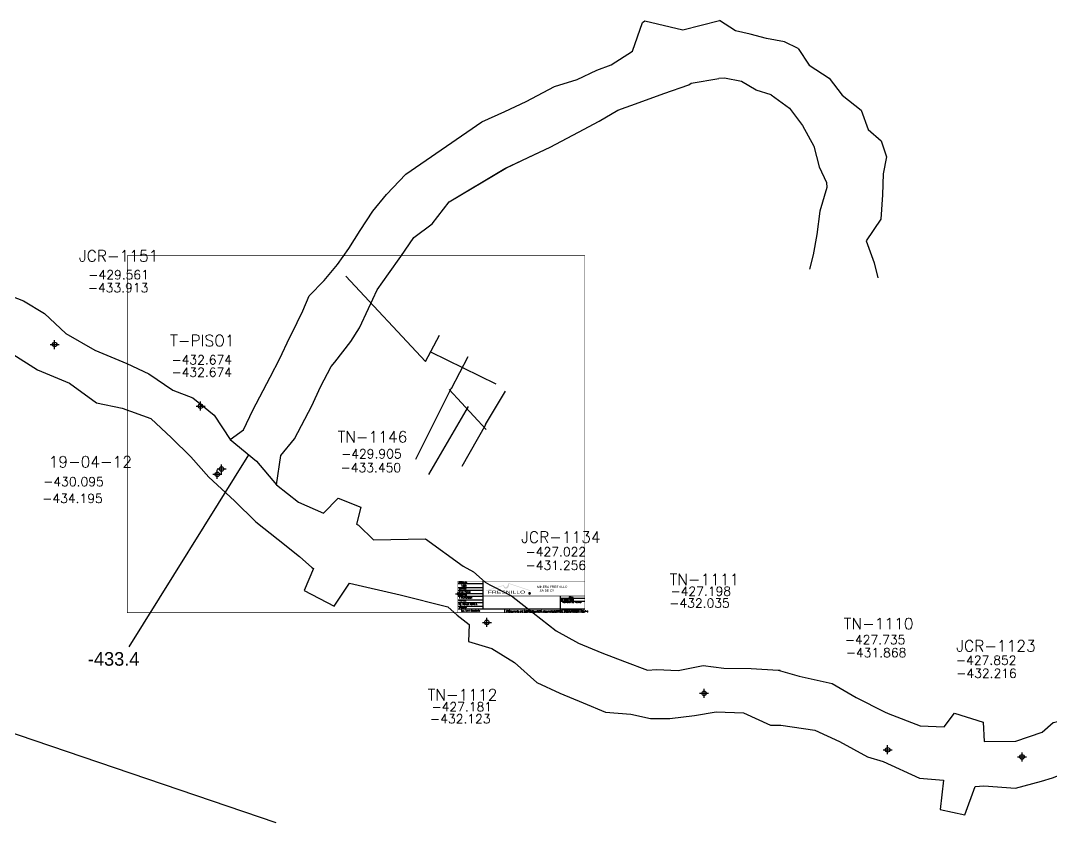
# Model space of a CAD drawing. Extents: x 3 to 13121, y 0 to 10397.
# Drawn here: x 10886.9 to 11000.9, y 9722.1 to 9810.8 of the extents above; entities that cross this region are included whole.
import ezdxf
from ezdxf.enums import TextEntityAlignment as Align

# ---------------------------------------------------------------- set-up
doc = ezdxf.new("R2010")
doc.units = 0
doc.header["$MEASUREMENT"] = 0
doc.header["$PDMODE"] = 34
doc.header["$PDSIZE"] = 0.5
for name, color, linetype in [('F-485-7495-EW-SCR', 4, 'Continuous'), ('F-485-7495-WE-FIC', 138, 'Continuous'), ('Layer 1', 7, 'Continuous'), ('MARGEN', 7, 'Continuous'), ('MTEXT', 7, 'Continuous'), ('PE', 1, 'Continuous'), ('R-460-7587-N-SCR', 172, 'Continuous'), ('TXT_M', 7, 'Continuous')]:
    doc.layers.add(name, color=color, linetype=linetype)
doc.styles.add('CBF', font='')
doc.styles.add('ROMAND', font='romand', dxfattribs={"width": 0.7})
doc.styles.add('ROMANS', font='romans.shx', dxfattribs={"width": 1.65})
doc.styles.get('CBF').set_extended_font_data('Institucional')

# ---------------------------------------------------------------- blocks, each defined once
blk = doc.blocks.new('F2')
blk.add_point((0, 0))
at = {"style": 'ROMAND'}
for tag, height, p in [('NOMBRE', 1.25, (0.2, 6.62)), ('CIELO', 1, (0.14, 4.62)), ('PISO', 1, (0.14, 3.25))]:
    blk.add_attdef(tag, text='', height=height, dxfattribs=at).set_placement(p, align=Align.CENTER)
at = {"style": 'ROMANS', "flags": 1}
for tag, p in [('MINA', (-0.07, -3.26)), ('LOCALIZACION', (-0.07, -4.93)), ('ESTRUCTURA', (-0.07, -6.62)), ('NIVEL', (-0.07, -8.29)), ('OBRA', (-0.07, -10.12)), ('FECHA', (-0.07, -11.79)), ('ATRAS', (-0.07, -13.48)), ('TOPOGRAFO', (2.67, -15.3))]:
    blk.add_attdef(tag, text='', height=1.25, dxfattribs=at).set_placement(p, align=Align.CENTER)
blk = doc.blocks.new('mar1a')
at = {"layer": 'PE', "linetype": 'Continuous', "lineweight": 0}
h = blk.add_hatch(color=1, dxfattribs=at)
edge = h.paths.add_edge_path()
edge.add_spline(control_points=[(0.7947, 0.0605), (0.7947, 0.0605), (0.8305, 0.0744), (0.8305, 0.0744), (0.8305, 0.0744), (0.8312, 0.0747), (0.8317, 0.0745), (0.8319, 0.0736), (0.8319, 0.0736), (0.8324, 0.0724), (0.8329, 0.0713), (0.8334, 0.0701), (0.8334, 0.0701), (0.8347, 0.0677), (0.8372, 0.0686), (0.8385, 0.0716), (0.8385, 0.0716), (0.8388, 0.0722), (0.8394, 0.0725), (0.8401, 0.0725), (0.8401, 0.0725), (0.8393, 0.0726), (0.8389, 0.0732), (0.8396, 0.0744), (0.8396, 0.0744), (0.8412, 0.0761), (0.8404, 0.0779), (0.8413, 0.0797), (0.8413, 0.0797), (0.8413, 0.0797), (0.8413, 0.0797), (0.8413, 0.0797), (0.8413, 0.0797), (0.8414, 0.0801), (0.8418, 0.0803), (0.8422, 0.0801), (0.8422, 0.0801), (0.8422, 0.0801), (0.8865, 0.0606), (0.8865, 0.0606), (0.8865, 0.0606), (0.8869, 0.0604), (0.8871, 0.06), (0.8869, 0.0597), (0.8869, 0.0597), (0.8869, 0.0597), (0.8869, 0.0597), (0.8869, 0.0597), (0.8869, 0.0597), (0.8868, 0.0593), (0.8863, 0.0592), (0.886, 0.0593), (0.886, 0.0593), (0.886, 0.0593), (0.8426, 0.0784), (0.8426, 0.0784), (0.8426, 0.0784), (0.8426, 0.0784), (0.8424, 0.0785), (0.8424, 0.0785), (0.8424, 0.0785), (0.842, 0.0768), (0.8435, 0.0754), (0.8423, 0.0735), (0.8423, 0.0735), (0.842, 0.0729), (0.8411, 0.0725), (0.8403, 0.0725), (0.8403, 0.0725), (0.8414, 0.0723), (0.8424, 0.0714), (0.8418, 0.0701), (0.8418, 0.0701), (0.8392, 0.0643), (0.8332, 0.0637), (0.832, 0.0686), (0.832, 0.0686), (0.8316, 0.0699), (0.831, 0.0715), (0.8305, 0.0729), (0.8305, 0.0729), (0.8305, 0.0729), (0.7953, 0.0592), (0.7953, 0.0592), (0.7953, 0.0592), (0.7949, 0.0591), (0.7945, 0.0592), (0.7943, 0.0596), (0.7943, 0.0596), (0.7943, 0.0596), (0.7943, 0.0596), (0.7943, 0.0596), (0.7943, 0.0596), (0.7942, 0.06), (0.7944, 0.0604), (0.7947, 0.0605)], knot_values=[0, 0, 0, 0, 0.041667, 0.041667, 0.041667, 0.041667, 0.083333, 0.083333, 0.083333, 0.083333, 0.125, 0.125, 0.125, 0.125, 0.166667, 0.166667, 0.166667, 0.166667, 0.208333, 0.208333, 0.208333, 0.208333, 0.25, 0.25, 0.25, 0.25, 0.291667, 0.291667, 0.291667, 0.291667, 0.333333, 0.333333, 0.333333, 0.333333, 0.375, 0.375, 0.375, 0.375, 0.416667, 0.416667, 0.416667, 0.416667, 0.458333, 0.458333, 0.458333, 0.458333, 0.5, 0.5, 0.5, 0.5, 0.541667, 0.541667, 0.541667, 0.541667, 0.583333, 0.583333, 0.583333, 0.583333, 0.625, 0.625, 0.625, 0.625, 0.666667, 0.666667, 0.666667, 0.666667, 0.708333, 0.708333, 0.708333, 0.708333, 0.75, 0.75, 0.75, 0.75, 0.791667, 0.791667, 0.791667, 0.791667, 0.833333, 0.833333, 0.833333, 0.833333, 0.875, 0.875, 0.875, 0.875, 0.916667, 0.916667, 0.916667, 0.916667, 0.958333, 0.958333, 0.958333, 0.958333, 1, 1, 1, 1], degree=3, periodic=0)
at = {"layer": 'Layer 1'}
for points, knots in [([(0.8852, 0.0542), (0.8862, 0.0542), (0.887, 0.0534), (0.887, 0.0524), (0.887, 0.0524), (0.887, 0.0514), (0.8862, 0.0506), (0.8852, 0.0506), (0.8852, 0.0506), (0.8842, 0.0506), (0.8834, 0.0514), (0.8834, 0.0524), (0.8834, 0.0524), (0.8834, 0.0534), (0.8842, 0.0542), (0.8852, 0.0542)], [0, 0, 0, 0, 0.25, 0.25, 0.25, 0.25, 0.5, 0.5, 0.5, 0.5, 0.75, 0.75, 0.75, 0.75, 1, 1, 1, 1]), ([(0.8852, 0.0539), (0.886, 0.0539), (0.8867, 0.0532), (0.8867, 0.0524), (0.8867, 0.0524), (0.8867, 0.0516), (0.886, 0.0509), (0.8852, 0.0509), (0.8852, 0.0509), (0.8844, 0.0509), (0.8837, 0.0516), (0.8837, 0.0524), (0.8837, 0.0524), (0.8837, 0.0532), (0.8844, 0.0539), (0.8852, 0.0539)], [0, 0, 0, 0, 0.25, 0.25, 0.25, 0.25, 0.5, 0.5, 0.5, 0.5, 0.75, 0.75, 0.75, 0.75, 1, 1, 1, 1]), ([(0.8857, 0.0524), (0.8858, 0.0524), (0.8859, 0.0525), (0.886, 0.0525), (0.886, 0.0525), (0.8861, 0.0526), (0.8861, 0.0528), (0.8861, 0.0529), (0.8861, 0.0529), (0.8861, 0.053), (0.8861, 0.0531), (0.886, 0.0532), (0.886, 0.0532), (0.886, 0.0533), (0.8859, 0.0534), (0.8858, 0.0534), (0.8858, 0.0534), (0.8857, 0.0534), (0.8856, 0.0534), (0.8854, 0.0534), (0.8854, 0.0534), (0.8854, 0.0534), (0.8845, 0.0534), (0.8845, 0.0534), (0.8845, 0.0534), (0.8845, 0.0534), (0.8845, 0.0514), (0.8845, 0.0514), (0.8845, 0.0514), (0.8845, 0.0514), (0.8848, 0.0514), (0.8848, 0.0514), (0.8848, 0.0514), (0.8848, 0.0514), (0.8848, 0.0523), (0.8848, 0.0523), (0.8848, 0.0523), (0.8848, 0.0523), (0.8854, 0.0523), (0.8854, 0.0523), (0.8854, 0.0523), (0.8854, 0.0523), (0.8859, 0.0514), (0.8859, 0.0514), (0.8859, 0.0514), (0.8859, 0.0514), (0.8863, 0.0514), (0.8863, 0.0514), (0.8863, 0.0514), (0.8863, 0.0514), (0.8857, 0.0524), (0.8857, 0.0524)], [0, 0, 0, 0, 0.076923, 0.076923, 0.076923, 0.076923, 0.153846, 0.153846, 0.153846, 0.153846, 0.230769, 0.230769, 0.230769, 0.230769, 0.307692, 0.307692, 0.307692, 0.307692, 0.384615, 0.384615, 0.384615, 0.384615, 0.461538, 0.461538, 0.461538, 0.461538, 0.538462, 0.538462, 0.538462, 0.538462, 0.615385, 0.615385, 0.615385, 0.615385, 0.692308, 0.692308, 0.692308, 0.692308, 0.769231, 0.769231, 0.769231, 0.769231, 0.846154, 0.846154, 0.846154, 0.846154, 0.923077, 0.923077, 0.923077, 0.923077, 1, 1, 1, 1]), ([(0.8848, 0.0526), (0.8848, 0.0526), (0.8853, 0.0526), (0.8853, 0.0526), (0.8853, 0.0526), (0.8855, 0.0526), (0.8856, 0.0526), (0.8856, 0.0526), (0.8856, 0.0526), (0.8857, 0.0526), (0.8858, 0.0527), (0.8858, 0.0527), (0.8858, 0.0527), (0.8858, 0.0528), (0.8858, 0.0528), (0.8858, 0.0529), (0.8858, 0.0529), (0.8858, 0.053), (0.8858, 0.0531), (0.8857, 0.0531), (0.8857, 0.0531), (0.8857, 0.0532), (0.8856, 0.0532), (0.8854, 0.0532), (0.8854, 0.0532), (0.8854, 0.0532), (0.8848, 0.0532), (0.8848, 0.0532), (0.8848, 0.0532), (0.8848, 0.0532), (0.8848, 0.0526), (0.8848, 0.0526)], [0, 0, 0, 0, 0.125, 0.125, 0.125, 0.125, 0.25, 0.25, 0.25, 0.25, 0.375, 0.375, 0.375, 0.375, 0.5, 0.5, 0.5, 0.5, 0.625, 0.625, 0.625, 0.625, 0.75, 0.75, 0.75, 0.75, 0.875, 0.875, 0.875, 0.875, 1, 1, 1, 1])]:
    blk.add_open_spline(points, degree=3, knots=knots, dxfattribs=at)
at = {"layer": 'MARGEN', "const_width": 0.001}
blk.add_lwpolyline([(0.0493, 0.9722), (1, 0.9722), (1, 0), (0.0493, 0)], close=True, dxfattribs=at)
at = {"layer": 'MARGEN'}
for points in [[(0.7362, 0.0789), (0.7877, 0.0789)], [(0.7362, 0.0685), (0.7877, 0.0685)], [(0.7362, 0.0615), (0.7877, 0.0615)], [(0.7362, 0.0518), (0.7877, 0.0518)], [(0.7362, 0.0452), (0.7877, 0.0452)], [(0.7362, 0.0348), (0.7877, 0.0348)], [(0.7362, 0.0278), (0.7877, 0.0278)], [(0.9485, 0.0389), (0.9994, 0.0389)], [(0.9485, 0.031), (0.9994, 0.031)], [(0.7362, 0.0174), (0.7877, 0.0174)], [(0.7362, 0.0104), (0.9485, 0.0104)], [(0.9485, 0.0104), (0.9994, 0.0104)]]:
    blk.add_lwpolyline(points, dxfattribs=at)
at = {"layer": 'TXT_M'}
for points, const_width in [([(1, 0.0859), (0.7362, 0.0859), (0.7362, 0)], 0.0005), ([(1, 0.0452), (0.7877, 0.0452)], 0.001)]:
    blk.add_lwpolyline(points, dxfattribs=dict(at, const_width=const_width))
for points in [[(0.7877, 0.0859), (0.7877, 0.0104)], [(0.9485, 0.0452), (0.9485, 0)], [(0.8333, 0.0104), (0.8333, 0)]]:
    blk.add_lwpolyline(points, dxfattribs=at)
at = {"layer": 'MARGEN', "style": 'ROMAND', "width": 0.7, "flags": 4}
for tag, height, p in [('TITULO', 0.0065, (0.8674, 0.0328)), ('TITULO', 0.0065, (0.8674, 0.0239)), ('TITULO', 0.0065, (0.8674, 0.015)), ('NUMERO', 0.0112, (0.9743, 0.0127)), ('CAJON', 0.00446, (0.9752, 0.0016))]:
    blk.add_attdef(tag, text='', height=height, dxfattribs=at).set_placement(p, align=Align.CENTER)
at = {"layer": 'MTEXT', "style": 'ROMAND', "width": 0.7, "flags": 4}
for tag, p, height in [('ESCALA', (0.7428, 0.0712), 0.004), ('REVISO', (0.7375, 0.021), 0.004), ('DISENO', (0.7434, 0.0381), 0.004), ('FECHA', (0.9504, 0.0331), 0.0035), ('ARCHIVO', (0.8369, 0.0022), 0.004)]:
    blk.add_attdef(tag, p, '', height=height, dxfattribs=at)
at = {"layer": 'MTEXT', "style": 'ROMAND', "width": 0.7}
for tag, p in [('COTAS', (0.7436, 0.0544)), ('NOMBRE', (0.7431, 0.0033))]:
    blk.add_attdef(tag, p, '', height=0.004, dxfattribs=at)
at = {"layer": 'TXT_M'}
for s, height, style, width, p in [('ESCALA:', 0.0028, 'ROMANS', 1.2, (0.7377, 0.0814)), ('COTAS:', 0.0028, 'ROMANS', 1.2, (0.7384, 0.0642)), ('DISENO:', 0.0028, 'ROMANS', 1.2, (0.7377, 0.0474)), ('FRESNILLO ', 0.00805, 'CBF', 1.305595, (0.7982, 0.0518)), ('REVISO:', 0.0028, 'ROMANS', 1.2, (0.7379, 0.0312)), ('DIBUJO:', 0.0028, 'ROMANS', 1.2, (0.7381, 0.0129))]:
    blk.add_text(s, height=height, dxfattribs=dict(at, style=style, width=width)).set_placement(p)
for s, height, style, width, p in [('FECHA:', 0.0028, 'ROMAND', 0.7, (0.9718, 0.0403)), ('NUMERO DE PLANO:', 0.0025, 'ROMANS', 1.2, (0.9738, 0.0268)), ('GUARDARSE EN CAJON:', 0.002125, 'ROMANS', 1.2, (0.9739, 0.0071))]:
    blk.add_text(s, height=height, dxfattribs=dict(at, style=style, width=width)).set_placement(p, align=Align.CENTER)
at = {"layer": 'TXT_M', "insert": (0.9006, 0.0733), "char_height": 0.00615, "width": 0.121713, "attachment_point": 1, "style": 'CBF'}
blk.add_mtext('MINERA FRESNILLO\\P   SA DE CV', dxfattribs=at)

msp = doc.modelspace()

# ---------------------------------------------------------------- linework, layer by layer
at = {"color": 5, "linetype": 'Continuous', "elevation": -448.1071}
for points in [[(10931.70429, 9773.07723), (10922.86803, 9782.50958)], [(10931.70429, 9773.07723), (10933.24156, 9776.00243)]]:
    msp.add_lwpolyline(points, dxfattribs=at)
at = {"color": 5, "linetype": 'Continuous'}
for points in [[(10932.23917, 9774.14331), (10939.45065, 9770.61163)], [(10934.56189, 9770.07681), (10936.3999, 9773.62951)], [(10934.52399, 9770.12615), (10930.58422, 9762.25734)], [(10938.38624, 9765.55509), (10934.32204, 9769.96895)], [(10938.34188, 9766.114), (10940.54557, 9769.8064)], [(10936.38958, 9768.10819), (10932.02186, 9760.58402)], [(10938.3136, 9766.0858), (10935.71675, 9761.46559)], [(10842.1119, 9746.95675), (10915.14713, 9722.11367)]]:
    msp.add_lwpolyline(points, dxfattribs=at)
at = {"layer": 'F-485-7495-EW-SCR', "color": 4, "linetype": 'Continuous', "elevation": -422.744}
msp.add_lwpolyline([(10912.13024, 9762.77039), (10898.8809, 9741.52601)], dxfattribs=at)
at = {"layer": 'F-485-7495-EW-SCR', "color": 4, "linetype": 'Continuous'}
for points in [[(10884.36116, 9780.88709, -430.01222), (10887.24965, 9779.79291, -429.92382), (10889.56803, 9778.37715, -429.09689), (10891.91438, 9776.18088, -429.56498), (10895.14584, 9774.31104, -429.52808), (10898.68342, 9772.83653, -429.89118), (10901.10641, 9771.71919, -429.76526), (10903.75888, 9769.91825, -429.83334), (10905.98836, 9769.04099, -429.08751)], [(10884.36116, 9780.88709, -433.71222), (10887.24965, 9779.79291, -433.62382), (10889.56803, 9778.37715, -433.99689), (10891.91438, 9776.18088, -433.86498), (10895.14584, 9774.31104, -433.82808), (10898.68342, 9772.83653, -434.09118), (10901.10641, 9771.71919, -434.06526), (10903.75888, 9769.91825, -433.93334), (10905.98836, 9769.04099, -434.59794)], [(10881.59272, 9776.96589, -430.01222), (10883.94355, 9775.52329, -429.92382), (10886.07826, 9773.87032, -429.09689), (10888.79195, 9772.14845, -429.56498), (10892.32953, 9770.67395, -429.52808), (10895.3161, 9768.48784, -429.89118), (10898.16765, 9767.92396, -429.76526), (10901.30992, 9766.75557, -429.83334), (10903.62377, 9764.62293, -429.08549)], [(10881.59272, 9776.96589, -433.71222), (10883.94355, 9775.52329, -433.62382), (10886.07826, 9773.87032, -433.99689), (10888.79195, 9772.14845, -433.86498), (10892.32953, 9770.67395, -433.82808), (10895.3161, 9768.48784, -434.09118), (10898.16765, 9767.92396, -434.06526), (10901.30992, 9766.75557, -433.93334), (10903.62377, 9764.62293, -434.58549)], [(10905.98836, 9769.04099, -429.08751), (10905.98836, 9769.04099, -429.08751), (10908.33302, 9767.15494, -430.0173), (10910.08559, 9764.46579, -429.85372), (10913.01, 9762.04091, -429.60692), (10915.21289, 9759.44482, -429.51098), (10917.6686, 9757.50903, -429.12428), (10920.42569, 9756.32096, -428.54684), (10922.02896, 9757.96765, -427.88037), (10924.52661, 9756.95908, -427.86187), (10924.07336, 9755.09582, -427.89541), (10924.29098, 9754.97496, -427.87229), (10925.95824, 9753.36268, -427.2642), (10931.67517, 9753.4663, -427.22226)], [(10905.98836, 9769.04099, -434.59794), (10905.98836, 9769.04099, -434.59794), (10908.33302, 9767.15494, -434.1173), (10910.08559, 9764.46579, -433.65372), (10913.01, 9762.04091, -433.40692), (10915.21289, 9759.44482, -433.11098), (10917.6686, 9757.50903, -432.72428), (10920.42569, 9756.32096, -432.24684), (10922.02896, 9757.96765, -431.98037), (10924.52661, 9756.95908, -431.96187), (10924.07336, 9755.09582, -431.79541), (10924.29098, 9754.97496, -431.77229), (10925.95824, 9753.36268, -431.6642), (10931.67517, 9753.4663, -431.82226)], [(10903.62377, 9764.62293, -429.08549), (10905.75973, 9762.52156, -430.0173), (10907.75506, 9760.26952, -429.85372), (10910.58237, 9757.6698, -429.60692), (10912.93092, 9755.33598, -429.51098), (10915.38663, 9753.40019, -429.12428), (10917.75529, 9751.51274, -428.54684), (10919.12794, 9750.29285, -427.88037), (10919.30204, 9750.19616, -427.86187), (10918.27252, 9747.76055, -427.89541), (10921.59125, 9746.03112, -427.87229), (10923.28784, 9748.55446, -427.2642), (10928.90163, 9747.25764, -427.22226)], [(10903.62377, 9764.62293, -434.58549), (10905.75973, 9762.52156, -434.1173), (10907.75506, 9760.26952, -433.65372), (10910.58237, 9757.6698, -433.40692), (10912.93092, 9755.33598, -433.11098), (10915.38663, 9753.40019, -432.72428), (10917.75529, 9751.51274, -432.24684), (10919.12794, 9750.29285, -431.98037), (10919.30204, 9750.19616, -431.96187), (10918.27252, 9747.76055, -431.79541), (10921.59125, 9746.03111, -431.77229), (10923.28784, 9748.55446, -431.6642), (10928.90163, 9747.25764, -431.82226)], [(10931.67517, 9753.4663, -431.82226), (10935.84955, 9750.45103, -431.86467)], [(10931.67517, 9753.4663, -427.22226), (10935.84955, 9750.45103, -427.46467)], [(10935.84955, 9750.45103, -427.46467), (10936.99145, 9749.80855, -426.87987), (10938.27247, 9748.68654, -427.02165), (10938.7968, 9748.38281, -427.07482), (10941.20902, 9747.15645, -427.11408), (10943.59678, 9745.29835, -426.97106), (10946.13589, 9743.2766, -427.34576), (10948.6062, 9741.9216, -426.89388), (10951.18198, 9740.84745, -426.742), (10953.69967, 9739.90194, -427.28126), (10956.21735, 9738.95642, -427.72052)], [(10935.84955, 9750.45103, -431.86467), (10936.99145, 9749.80855, -431.27987), (10938.27247, 9748.68654, -431.42165), (10938.7968, 9748.38281, -431.47482), (10941.20902, 9747.15645, -431.51408), (10943.59678, 9745.29835, -431.67106), (10946.13589, 9743.2766, -431.84576), (10948.6062, 9741.9216, -431.89388), (10951.18198, 9740.84745, -432.042), (10953.69967, 9739.90194, -432.18126), (10956.21735, 9738.95642, -432.02052)], [(10928.90163, 9747.25764, -431.82226), (10934.16199, 9745.95746, -431.86467)], [(10928.90163, 9747.25764, -427.22226), (10934.16199, 9745.95746, -427.46467)], [(10934.16199, 9745.95746, -427.46467), (10935.19843, 9745.03413, -426.87987), (10936.5146, 9744.00574, -427.02165), (10936.44126, 9742.11054, -427.07482), (10939.02926, 9741.35226, -427.11408), (10941.5225, 9739.77501, -426.97106), (10943.99129, 9737.56602, -427.34576), (10946.53191, 9736.39826, -426.89388), (10949.10769, 9735.32411, -426.742), (10951.59022, 9734.28498, -427.28126), (10954.38917, 9734.08839, -427.72052), (10956.54609, 9733.59882, -427.51547)], [(10934.16199, 9745.95746, -431.86467), (10935.19843, 9745.03413, -431.27987), (10936.5146, 9744.00574, -431.42165), (10936.44126, 9742.11054, -431.47482), (10939.02926, 9741.35226, -431.51408), (10941.5225, 9739.77501, -431.67106), (10943.99129, 9737.56602, -431.84576), (10946.53191, 9736.39826, -431.89388), (10949.10769, 9735.32411, -432.042), (10951.59022, 9734.28498, -432.18126), (10954.38917, 9734.08839, -432.02052), (10956.54609, 9733.59882, -432.01547)], [(10956.21735, 9738.95642, -427.72052), (10957.22574, 9739.03645, -427.83184), (10959.64018, 9738.92011, -427.5152), (10962.37173, 9739.45904, -427.30551), (10964.65337, 9739.16283, -427.3854), (10967.69289, 9739.14054, -427.38961), (10970.69489, 9738.93861, -427.50511), (10970.69489, 9738.93861, -427.50511)], [(10956.21735, 9738.95642, -432.02052), (10957.22574, 9739.03645, -432.23184), (10959.64018, 9738.92011, -432.2152), (10962.37173, 9739.45904, -432.00551), (10964.65337, 9739.16283, -432.0854), (10967.69289, 9739.14054, -432.08961), (10970.69489, 9738.93861, -431.90511), (10970.90192, 9738.92678, -431.90532)], [(10970.69489, 9738.93861, -427.50511), (10973.01256, 9738.28474, -427.63454), (10976.65282, 9737.45621, -427.3799), (10979.28702, 9735.93646, -427.71668), (10982.42451, 9734.33512, -427.6596), (10982.82246, 9734.14508, -427.66766)], [(10970.69489, 9738.93861, -431.90511), (10973.01256, 9738.28474, -431.83454), (10976.65282, 9737.45621, -431.8799), (10979.28702, 9735.93646, -431.81668), (10982.42451, 9734.33512, -431.8596), (10982.82246, 9734.14508, -431.86766)], [(10956.54609, 9733.59882, -427.51547), (10958.71287, 9733.60033, -427.5152), (10961.41008, 9733.94223, -427.30551), (10963.81193, 9734.33562, -427.3854), (10966.83427, 9734.21482, -427.38961), (10969.84745, 9732.87752, -427.30076)], [(10956.54609, 9733.59882, -432.01547), (10958.71287, 9733.60033, -432.2152), (10961.41008, 9733.94223, -432.00551), (10963.81193, 9734.33562, -432.0854), (10966.83427, 9734.21482, -432.08961), (10969.84745, 9732.87752, -431.90076)], [(10982.82246, 9734.14508, -431.86766), (10986.38241, 9732.80563, -432.12488), (10989.01081, 9732.67656, -432.06696), (10990.18749, 9734.20424, -432.09049), (10993.33034, 9733.18104, -432.30633), (10993.46494, 9731.06054, -432.25017)], [(10982.82246, 9734.14508, -427.66766), (10986.38241, 9732.80563, -427.52488), (10989.01081, 9732.67656, -427.46696), (10990.18751, 9734.20421, -427.79049), (10993.33034, 9733.18107, -427.50633), (10993.46494, 9731.06054, -427.55017)], [(10993.46494, 9731.06054, -427.55017), (10996.9656, 9731.11293, -427.49913), (10999.87863, 9732.07339, -427.85684), (11001.09335, 9733.15696, -427.73934), (11004.10228, 9733.81609, -427.79559), (11007.54451, 9733.9627, -428.33014)], [(10993.46494, 9731.06054, -432.25017), (10993.46494, 9731.06054, -432.25017), (10996.9656, 9731.11293, -431.99913), (10999.87863, 9732.07339, -432.15684), (11001.09335, 9733.15696, -432.03934), (11004.10228, 9733.81609, -432.19559), (11007.54451, 9733.9627, -432.33014)], [(10969.84745, 9732.87752, -431.90076), (10970.97957, 9732.85271, -431.83454), (10974.72498, 9732.30515, -431.8799), (10977.46433, 9731.06637, -431.81668), (10980.56678, 9729.37137, -431.8596), (10982.28751, 9728.83415, -431.88166)], [(10969.84745, 9732.87752, -427.30076), (10970.97957, 9732.85271, -427.63454), (10974.72498, 9732.30515, -427.3799), (10977.46433, 9731.06637, -427.71668), (10980.56678, 9729.37137, -427.6596), (10982.28751, 9728.83415, -427.78166)], [(10982.28751, 9728.83415, -431.88166), (10986.31827, 9727.00599, -432.12488), (10988.94556, 9726.77692, -432.06696), (10988.60214, 9723.53166, -432.08081)], [(10982.28751, 9728.83415, -427.78166), (10986.31827, 9727.00599, -427.52488), (10988.94556, 9726.77692, -427.46696), (10988.60214, 9723.53166, -427.65741)], [(10993.39828, 9726.161, -427.55017), (10996.89486, 9725.91341, -427.49913), (10999.80517, 9726.67389, -427.85684), (11001.01037, 9727.05753, -427.73934), (11004.0261, 9728.21661, -427.79559), (11006.52696, 9728.2826, -428.35914)], [(10993.39828, 9726.161, -432.25017), (10996.89486, 9725.91341, -431.99913), (10999.80517, 9726.67389, -432.15684), (11001.01037, 9727.05753, -432.03934), (11004.0261, 9728.21661, -432.19559), (11006.52696, 9728.2826, -432.05914)], [(10988.60214, 9723.53166, -432.08081), (10991.2988, 9722.96355, -432.09049), (10992.4638, 9726.10039, -432.30633), (10993.39828, 9726.161, -432.25017)], [(10988.60214, 9723.53166, -427.65741), (10991.2988, 9722.96355, -427.79049), (10992.46382, 9726.10039, -427.50633), (10993.39828, 9726.161, -427.55017)]]:
    msp.add_polyline3d(points, dxfattribs=at)
at = {"layer": 'R-460-7587-N-SCR', "color": 172, "linetype": 'Continuous'}
for points in [[(10950.62221, 9805.2742, -423.20527), (10952.22842, 9805.87541, -423.03807), (10954.58514, 9807.37675, -422.57002), (10955.6897, 9810.56392, -422.00196), (10955.92943, 9810.74198, -421.97324), (10960.13459, 9809.75468, -421.70518), (10964.20048, 9810.76773, -421.97584)], [(10950.62221, 9805.2742, -428.00527), (10952.22842, 9805.87541, -427.13807), (10954.58514, 9807.37675, -426.97002), (10955.6897, 9810.56392, -426.70196), (10955.92943, 9810.74198, -426.67324), (10960.13459, 9809.75468, -426.50518), (10964.20048, 9810.76773, -426.27584)], [(10972.88195, 9807.6672, -420.21864), (10971.37545, 9808.43105, -420.75956), (10969.38741, 9808.78128, -421.91779), (10967.58627, 9809.25396, -422.0677), (10965.95725, 9809.62616, -421.00095), (10964.20048, 9810.76773, -421.97584)], [(10972.88195, 9807.6672, -425.31864), (10971.37545, 9808.43105, -425.55956), (10969.38741, 9808.78128, -425.71779), (10967.58627, 9809.25396, -425.9677), (10965.95725, 9809.62616, -426.10095), (10964.20048, 9810.76773, -426.27584)], [(10972.88195, 9807.6672, -420.21864), (10974.10138, 9805.82891, -419.77412), (10976.31412, 9804.40105, -419.72059), (10977.75, 9802.50815, -419.18121), (10979.86323, 9800.88055, -418.91354), (10980.62175, 9798.72235, -418.40244), (10982.07717, 9797.46554, -418.33376)], [(10972.88195, 9807.6672, -425.31864), (10974.10138, 9805.82891, -425.07412), (10976.31412, 9804.40105, -424.62059), (10977.75, 9802.50815, -424.18121), (10979.86323, 9800.88055, -423.71354), (10980.62175, 9798.72235, -423.40244), (10982.07717, 9797.46554, -423.13376)], [(10929.51613, 9793.77875, -426.05303), (10937.9269, 9799.5784, -425.19324), (10940.47531, 9800.69988, -425.13565), (10942.80163, 9801.81703, -424.8036), (10945.95794, 9803.48624, -423.34383), (10948.47125, 9804.24979, -423.21178), (10950.62221, 9805.2742, -423.20527)], [(10929.51613, 9793.77875, -430.25303), (10937.9269, 9799.5784, -429.49324), (10940.47531, 9800.69988, -429.13565), (10942.80163, 9801.81703, -428.8036), (10945.95794, 9803.48624, -428.54383), (10948.47125, 9804.24979, -428.11178), (10950.62221, 9805.2742, -428.00527)], [(10952.95971, 9800.85424, -423.20527), (10955.32902, 9801.70094, -423.03807), (10958.04351, 9802.7206, -422.57002), (10960.81762, 9803.65998, -422.00196), (10961.05735, 9803.83804, -421.97324), (10964.1296, 9804.37603, -421.70518)], [(10952.95971, 9800.85424, -428.00527), (10955.32902, 9801.70094, -427.13807), (10958.04351, 9802.7206, -426.97002), (10960.81762, 9803.65998, -426.70196), (10961.05735, 9803.83804, -426.67324), (10964.1296, 9804.37603, -426.50518)], [(10969.90695, 9802.57217, -425.31864), (10968.24918, 9803.07694, -425.55956), (10966.6141, 9804.03166, -425.71779), (10964.76254, 9804.418, -425.9677), (10964.1296, 9804.37603, -426.50518)], [(10969.90695, 9802.57217, -420.21864), (10968.24918, 9803.07694, -420.75956), (10966.6141, 9804.03166, -421.91779), (10964.76254, 9804.418, -422.0677), (10964.1296, 9804.37603, -421.70518)], [(10969.90695, 9802.57217, -420.21864), (10969.90695, 9802.57217, -420.21864), (10971.93219, 9801.0771, -419.72059), (10973.36806, 9799.1842, -419.18121), (10974.60491, 9796.89182, -418.91354), (10975.20408, 9794.61274, -418.40244), (10976.02213, 9792.87245, -418.33376)], [(10969.90695, 9802.57217, -425.31864), (10969.90695, 9802.57217, -425.31864), (10971.93219, 9801.0771, -424.62059), (10973.36806, 9799.1842, -424.18121), (10974.60491, 9796.89182, -423.71354), (10975.20408, 9794.61274, -423.40244), (10976.02213, 9792.87245, -423.13376)], [(10934.32383, 9790.71672, -426.05303), (10940.47924, 9794.41125, -425.19324), (10943.05502, 9795.64456, -425.13565), (10945.46637, 9796.77826, -424.8036), (10948.62269, 9798.44748, -423.34383), (10950.90225, 9799.65303, -423.21178), (10952.95971, 9800.85424, -423.20527)], [(10934.32383, 9790.71672, -430.25303), (10940.58509, 9794.4641, -429.49324), (10943.12559, 9795.66217, -429.13565), (10945.46637, 9796.77826, -428.8036), (10948.62269, 9798.44748, -428.54383), (10950.90225, 9799.65303, -428.11178), (10952.95971, 9800.85424, -428.00527)], [(10982.07717, 9797.46554, -418.33376), (10982.6438, 9795.69237, -418.28603), (10982.29622, 9793.82249, -418.53375), (10982.19376, 9791.51695, -417.77046), (10982.039, 9788.815, -417.39617), (10980.4102, 9786.40837, -417.62464), (10981.29915, 9783.97202, -417.96135), (10981.68478, 9782.30789, -418.81733)], [(10982.07717, 9797.46554, -423.13376), (10982.6438, 9795.69237, -422.98603), (10982.29622, 9793.82249, -422.93375), (10982.19376, 9791.51695, -422.87046), (10982.039, 9788.815, -422.79617), (10980.4102, 9786.40837, -422.72464), (10981.29915, 9783.97202, -422.66135), (10981.68478, 9782.30789, -422.61733)], [(10916.86927, 9776.10674, -428.95308), (10918.11625, 9778.67207, -429.11966), (10918.81334, 9780.32503, -428.78529), (10920.5019, 9782.04549, -428.23946), (10921.96899, 9783.79051, -427.71221), (10923.21461, 9785.56009, -427.20353), (10924.48144, 9787.54915, -427.35771), (10925.85385, 9789.70397, -426.97473), (10927.37372, 9791.53187, -426.7289), (10929.51613, 9793.77875, -426.05303)], [(10916.86927, 9776.10674, -433.1477), (10918.11625, 9778.67207, -433.61966), (10918.81334, 9780.32503, -433.28529), (10920.5019, 9782.04549, -432.93946), (10921.96899, 9783.79051, -432.41221), (10923.21461, 9785.56009, -432.00353), (10924.48144, 9787.54915, -431.55771), (10925.85385, 9789.70397, -431.17473), (10927.37372, 9791.53187, -430.7289), (10929.51613, 9793.77875, -430.25303)], [(10976.02213, 9792.87245, -423.13376), (10976.04703, 9792.32795, -422.87046), (10975.29742, 9789.70449, -422.79617), (10974.95746, 9787.1278, -422.72464), (10974.55757, 9784.86151, -422.66135), (10974.15008, 9783.30202, -422.61733)], [(10976.02213, 9792.87245, -418.33376), (10976.04703, 9792.32795, -417.77046), (10975.29742, 9789.70449, -417.39617), (10974.95746, 9787.1278, -417.62464), (10974.55757, 9784.86151, -417.96135), (10974.15008, 9783.30202, -418.81733)], [(10921.66467, 9773.00808, -428.92288), (10923.43002, 9775.28772, -429.11966), (10924.38014, 9776.77951, -428.78529), (10925.39394, 9778.92973, -428.23946), (10926.35496, 9780.99707, -427.71221), (10927.60057, 9782.76666, -427.20353), (10928.95176, 9784.702, -427.35771), (10930.40851, 9786.80309, -426.97473), (10932.43446, 9788.30867, -426.7289), (10934.32383, 9790.71672, -426.05303)], [(10921.66467, 9773.00808, -433.15385), (10923.43002, 9775.28772, -433.61966), (10924.38014, 9776.77951, -433.28529), (10925.39394, 9778.92973, -432.93946), (10926.35496, 9780.99707, -432.41221), (10927.60057, 9782.76666, -432.00353), (10928.95176, 9784.702, -431.55771), (10930.40851, 9786.80309, -431.17473), (10932.43446, 9788.30867, -430.7289), (10934.32383, 9790.71672, -430.25303)], [(10910.08559, 9764.46579, -433.65372), (10911.57225, 9765.50987, -433.8053), (10912.60372, 9767.70738, -433.641), (10914.51668, 9771.35729, -433.36031), (10915.57375, 9773.41588, -433.10285), (10916.66192, 9775.69549, -433.1317), (10916.86927, 9776.10674, -433.1477)], [(10910.08559, 9764.46579, -429.85372), (10911.57225, 9765.50987, -429.7053), (10912.60372, 9767.70738, -429.541), (10914.51668, 9771.35729, -429.06031), (10915.57375, 9773.41588, -429.00285), (10916.66192, 9775.69549, -429.0317), (10916.86927, 9776.10674, -428.95308)], [(10915.21289, 9759.44482, -433.11098), (10915.68651, 9762.66859, -433.8053), (10917.21169, 9764.52515, -433.641), (10919.12465, 9768.17505, -433.36031), (10920.09943, 9770.29047, -433.10285), (10921.26988, 9772.51325, -433.1317), (10921.66467, 9773.00808, -433.15385)], [(10915.21289, 9759.44482, -429.51098), (10915.68651, 9762.66859, -429.7053), (10917.21169, 9764.52515, -429.541), (10919.12465, 9768.17505, -429.06031), (10920.09943, 9770.29047, -429.00285), (10921.26988, 9772.51325, -429.0317), (10921.66467, 9773.00808, -428.92288)]]:
    msp.add_polyline3d(points, dxfattribs=at)

# ---------------------------------------------------------------- block references
at = {"color": 5, "linetype": 'Continuous', "xscale": 53.2, "yscale": 40.6, "zscale": 53.2}
msp.add_blockref('mar1a', (10896.10546, 9745.30992), dxfattribs=at).add_auto_attribs({'ARCHIVO': 'C:\\Documents and Settings\\Usuario\\Mis documentos\\JUAN DE DIOS\\PLANOS\\SN-485.dwg', 'ESCALA': '1:200', 'NOMBRE': 'Lsc. Lenin Escobedo', 'DISENO': 'PLANEACION', 'COTAS': 'en Metros', 'REVISO': 'Ing. Manuel Molina L.', 'FECHA': '31-MAYO-2008'})
at = {"color": 0, "linetype": 'Continuous'}
ref = msp.add_blockref('F2', (10908.67106, 9760.60496, -430.09539), dxfattribs=at)
ref.add_attrib('NOMBRE', '19-04-12', dxfattribs={"height": 1.25, "style": 'ROMAND'}).set_placement((10894.64253, 9761.35603, -430.09539), align=Align.CENTER)
ref.add_attrib('CIELO', '-430.095', dxfattribs={"height": 1, "style": 'ROMAND'}).set_placement((10892.78011, 9759.28946, -430.09539), align=Align.CENTER)
ref.add_attrib('PISO', '-434.195', dxfattribs={"height": 1, "style": 'ROMAND'}).set_placement((10892.67664, 9757.42955, -430.09539), align=Align.CENTER)
at = {"layer": 'F-485-7495-WE-FIC', "color": 8, "linetype": 'Continuous'}
ref = msp.add_blockref('F2', (10890.6945, 9774.9467, -429.56142), dxfattribs=at)
ref.add_attrib('NOMBRE', 'JCR-1151', dxfattribs={"layer": '0', "height": 1.25, "style": 'ROMAND'}).set_placement((10897.77156, 9784.11981, -429.56142), align=Align.CENTER)
ref.add_attrib('CIELO', '-429.561', dxfattribs={"layer": '0', "height": 1, "style": 'ROMAND'}).set_placement((10897.77156, 9782.16463, -429.56142), align=Align.CENTER)
ref.add_attrib('PISO', '-433.913', dxfattribs={"layer": '0', "height": 1, "style": 'ROMAND'}).set_placement((10897.71401, 9780.72699, -429.56142), align=Align.CENTER)
msp.add_blockref('F2', (10906.82215, 9768.14102, -432.67351), dxfattribs=at).add_auto_attribs({'NOMBRE': 'T-PISO1', 'CIELO': '-432.674', 'PISO': '-432.674'})
ref = msp.add_blockref('F2', (10909.14489, 9761.19462, -429.90461), dxfattribs=at)
ref.add_attrib('NOMBRE', 'TN-1146', dxfattribs={"layer": '0', "height": 1.25, "style": 'ROMAND'}).set_placement((10925.8287, 9764.11542, -429.90461), align=Align.CENTER)
ref.add_attrib('CIELO', '-429.905', dxfattribs={"layer": '0', "height": 1, "style": 'ROMAND'}).set_placement((10925.7118, 9762.36383, -429.90461), align=Align.CENTER)
ref.add_attrib('PISO', '-433.450', dxfattribs={"layer": '0', "height": 1, "style": 'ROMAND'}).set_placement((10925.65332, 9760.84579, -429.90461), align=Align.CENTER)
ref = msp.add_blockref('F2', (10935.5033, 9747.37521, -427.02216), dxfattribs=at)
ref.add_attrib('NOMBRE', 'JCR-1134', dxfattribs={"layer": '0', "height": 1.25, "style": 'ROMAND'}).set_placement((10946.65561, 9753.02701, -427.02216), align=Align.CENTER)
ref.add_attrib('CIELO', '-427.022', dxfattribs={"layer": '0', "height": 1, "style": 'ROMAND'}).set_placement((10946.10569, 9751.53538, -427.02216), align=Align.CENTER)
ref.add_attrib('PISO', '-431.256', dxfattribs={"layer": '0', "height": 1, "style": 'ROMAND'}).set_placement((10946.10569, 9750.04375, -427.02216), align=Align.CENTER)
ref = msp.add_blockref('F2', (10962.48788, 9736.38789, -427.1981), dxfattribs=at)
ref.add_attrib('NOMBRE', 'TN-1111', dxfattribs={"layer": '0', "height": 1.25, "style": 'ROMAND'}).set_placement((10962.52893, 9748.35432, -427.1981), align=Align.CENTER)
ref.add_attrib('CIELO', '-427.198', dxfattribs={"layer": '0', "height": 1, "style": 'ROMAND'}).set_placement((10962.12364, 9747.17304, -427.1981), align=Align.CENTER)
ref.add_attrib('PISO', '-432.035', dxfattribs={"layer": '0', "height": 1, "style": 'ROMAND'}).set_placement((10961.98854, 9745.85677, -427.1981), align=Align.CENTER)
ref = msp.add_blockref('F2', (10938.47562, 9744.2251, -427.18085), dxfattribs=at)
ref.add_attrib('NOMBRE', 'TN-1112', dxfattribs={"layer": '0', "height": 1.25, "style": 'ROMAND'}).set_placement((10935.78335, 9735.59981, -427.18085), align=Align.CENTER)
ref.add_attrib('CIELO', '-427.181', dxfattribs={"layer": '0', "height": 1, "style": 'ROMAND'}).set_placement((10935.70288, 9734.39392, -427.18085), align=Align.CENTER)
ref.add_attrib('PISO', '-432.123', dxfattribs={"layer": '0', "height": 1, "style": 'ROMAND'}).set_placement((10935.54199, 9733.06744, -427.18085), align=Align.CENTER)
ref = msp.add_blockref('F2', (10982.77823, 9730.14533, -427.73466), dxfattribs=at)
ref.add_attrib('NOMBRE', 'TN-1110', dxfattribs={"layer": '0', "height": 1.25, "style": 'ROMAND'}).set_placement((10981.77806, 9743.46158, -427.73466), align=Align.CENTER)
ref.add_attrib('CIELO', '-427.735', dxfattribs={"layer": '0', "height": 1, "style": 'ROMAND'}).set_placement((10981.39324, 9741.81346, -427.73466), align=Align.CENTER)
ref.add_attrib('PISO', '-431.868', dxfattribs={"layer": '0', "height": 1, "style": 'ROMAND'}).set_placement((10981.50319, 9740.38509, -427.73466), align=Align.CENTER)
ref = msp.add_blockref('F2', (10997.63811, 9729.35284, -427.85233), dxfattribs=at)
ref.add_attrib('NOMBRE', 'JCR-1123', dxfattribs={"layer": '0', "height": 1.25, "style": 'ROMAND'}).set_placement((10994.75951, 9740.99772, -427.85233), align=Align.CENTER)
ref.add_attrib('CIELO', '-427.852', dxfattribs={"layer": '0', "height": 1, "style": 'ROMAND'}).set_placement((10993.67874, 9739.54644, -427.85233), align=Align.CENTER)
ref.add_attrib('PISO', '-432.216', dxfattribs={"layer": '0', "height": 1, "style": 'ROMAND'}).set_placement((10993.71252, 9738.09516, -427.85233), align=Align.CENTER)

# ---------------------------------------------------------------- texts
at = {"layer": 'F-485-7495-EW-SCR', "color": 4, "linetype": 'Continuous', "insert": (10894.37325, 9740.94067, -422.744), "char_height": 1.5, "width": 19.9504193, "attachment_point": 1}
msp.add_mtext('-433.4', dxfattribs=at)

doc.saveas('drawing.dxf')
